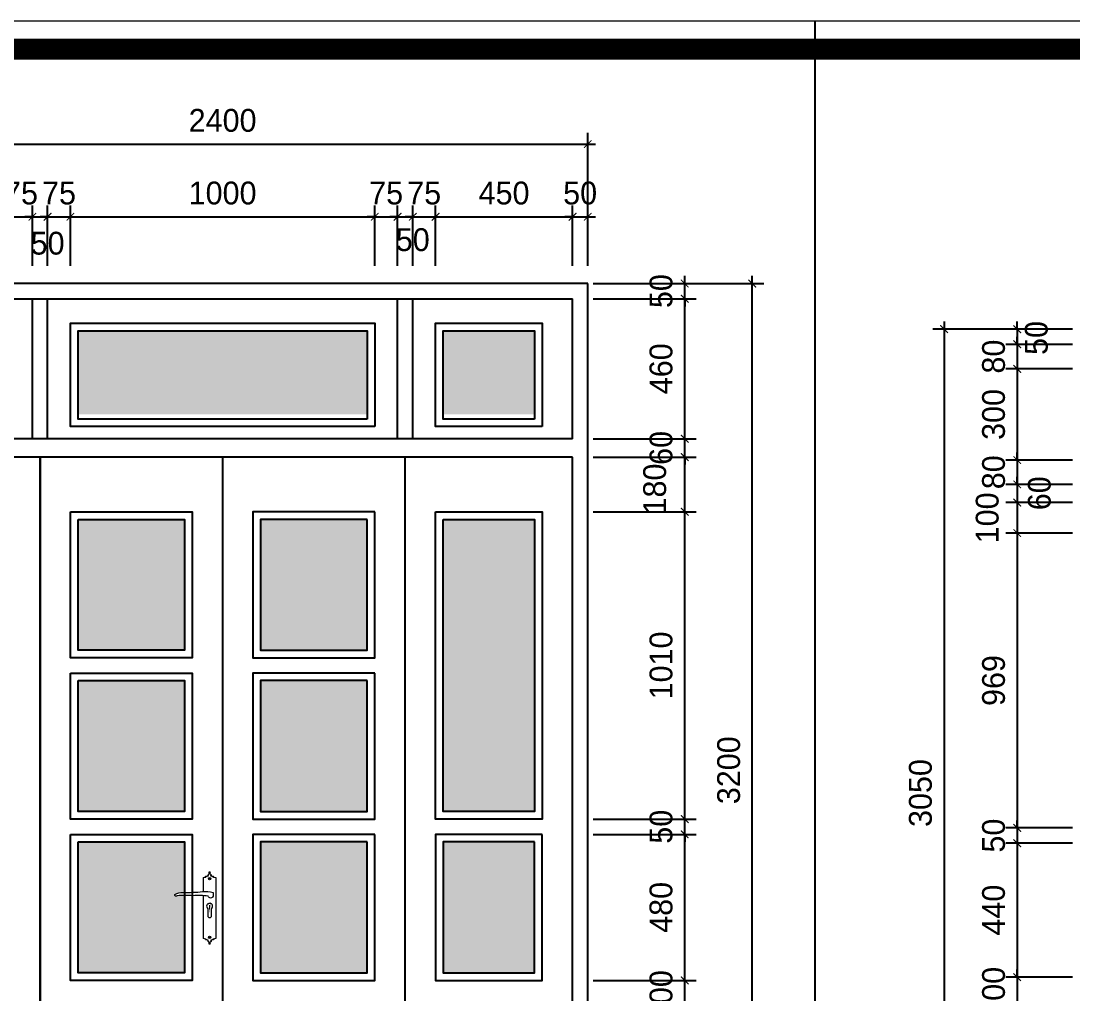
# Model space of a CAD drawing. Header units: millimetres. Extents: x 615730 to 2792744, y 139412 to 597571.
# Drawn here: x 829893 to 836807, y 297893 to 304290 of the extents above; entities that cross this region are included whole.
import ezdxf

# ---------------------------------------------------------------- set-up
doc = ezdxf.new("R2010")
doc.units = ezdxf.units.MM
doc.header["$MEASUREMENT"] = 0
doc.header["$PDMODE"] = 34
doc.layers.get('0').update_dxf_attribs({"lineweight": 5})
for name, color, linetype in [('DA', 135, 'Continuous'), ('H', 252, 'Continuous'), ('NET2', 5, 'Continuous'), ('noi that', 29, 'Continuous'), ('NOITHAT', 144, 'Continuous'), ('VL', 155, 'Continuous')]:
    doc.layers.add(name, color=color, linetype=linetype)
doc.layers.add('thay', color=7, linetype='Continuous', lineweight=15)
doc.styles.add('VNI-AVO', font='vni-roms.shx')
doc.dimstyles.new('50 CS', dxfattribs={"dimtxt": 150, "dimasz": 50, "dimexe": 75, "dimexo": 0, "dimgap": 80, "dimtad": 1, "dimdec": 0, "dimlfac": 0.5, "dimzin": 12, "dimtxsty": 'VNI-AVO', "dimblk": 'ARCHTICK', "dimcen": 0, "dimdle": 50, "dimclrd": 252, "dimclre": 252, "dimclrt": 2, "dimadec": 0, "dimazin": 0, "dimtfac": 1, "dimtdec": 0, "dimtix": 1, "dimtmove": 2, "dimatfit": 0, "dimldrblk": 'OPEN90', "dimfxl": 1, "dimlwd": -1, "dimlwe": -1, "dimarcsym": 0})

# ---------------------------------------------------------------- blocks, each defined once
blk = doc.blocks.new('KH')
for p, q in [((-4.9, 100), (-4.9, 105.9)), ((-8, 103), (-2, 103)), ((-8, -90.3), (-2, -90.3)), ((-4.9, -87.2), (-4.9, -93.2))]:
    blk.add_line(p, q)
for points, format in [([(-24.9, 60.5), (-24.9, 106.4, -0.071609), (-17.2, 108.3, 0.479125), (-18, 110.4, -0.235926), (-14.6, 111, 0.959415), (-12.5, 110.7, -0.383133), (-10.2, 112.7), (-8.1, 112.7), (-8.1, 113.4), (-9.3, 113.4, -0.653045), (-7.7, 117.5, 0.420902), (-6.1, 121.7, -0.384053), (-4.9, 126.4, -0.384053), (-3.8, 121.7, 0.420902), (-2.1, 117.5, -0.653045), (-0.5, 113.4), (-1.8, 113.4), (-1.8, 112.7), (0.3, 112.7, -0.383133), (2.6, 110.7, 0.959415), (4.8, 111, -0.235926), (8.1, 110.4, 0.479125), (7.4, 108.3, -0.071609), (15.1, 106.4), (15.1, -93.6, -0.071609), (7.4, -95.6, 0.479125), (8.1, -97.7, -0.235926), (4.8, -98.3, 0.959415), (2.6, -97.9, -0.383133), (0.3, -99.9), (-1.8, -99.9), (-1.8, -100.7), (-0.5, -100.7, -0.653045), (-2.1, -104.8, 0.420902), (-3.8, -109, -0.384053), (-4.9, -113.6, -0.384053), (-6.1, -109, 0.420902), (-7.7, -104.8, -0.653045), (-9.3, -100.7), (-8.1, -100.7), (-8.1, -99.9), (-10.2, -99.9, -0.383133), (-12.5, -97.9, 0.959415), (-14.6, -98.3, -0.235926), (-18, -97.7, 0.479125), (-17.2, -95.6, -0.071609), (-24.9, -93.6), (-24.9, 46.9)], "xyb"), ([(-4.8, 16.2, 6, 6, 0), (-4.8, 11.5, 4, 3, 0), (-4.8, 3.2, 1.8, 0.8, 0), (-4.8, -4.9, 1, 1.2, 0), (-4.8, -7.9, 1.2, 1.2, 0)], "xyseb")]:
    blk.add_lwpolyline(points, format=format)
blk.add_lwpolyline([(-9.5, 45, 0.067822), (-59.8, 46.7, 0.044011), (-111.6, 46.7, -0.789754), (-119.2, 50.9, -0.143435), (-92.2, 57.5, 0.029716), (-27.7, 60.3, -0.075751), (6.4, 57.7), (6.4, 44.8, -0.717442)], format="xyb", close=True)
for points in [[(-11.2, 4.2), (-11.2, -18.5)], [(1.6, -18.5), (1.6, 4.2)]]:
    blk.add_lwpolyline(points)
for centre in [(-4.9, 103), (-4.9, -90.3)]:
    blk.add_circle(centre, 3.92)
for centre, radius, start, end in [((-4.8, 11.8), 9.94, 309.9002, 230.0998), ((-4.8, -18.5), 6.38, 180, 0)]:
    blk.add_arc(centre, radius, start, end)
blk = doc.blocks.new('_ARCHTICK')
at = {"color": 0, "linetype": 'ByBlock', "const_width": 0.15}
blk.add_lwpolyline([(-0.5, -0.5), (0.5, 0.5)], dxfattribs=at)
blk = doc.blocks.new('*D254')
at = {"layer": 'DEFPOINTS', "color": 0, "ltscale": 10, "transparency": 16777216}
for p in [(833654.1, 297982.3), (834255.3, 297982.3), (833654.1, 297782.3)]:
    blk.add_point(p, dxfattribs=at)
at = {"layer": 'VL', "color": 252, "ltscale": 10, "transparency": 16777216}
for p, q in [((834255.3, 297982.3), (834255.3, 298032.3)), ((833654.1, 297982.3), (834330.3, 297982.3)), ((834255.3, 297782.3), (834255.3, 297982.3)), ((833654.1, 297782.3), (834330.3, 297782.3)), ((834255.3, 297782.3), (834255.3, 297732.3))]:
    blk.add_line(p, q, dxfattribs=at)
at = {"layer": 'VL', "color": 252, "ltscale": 10, "transparency": 16777216, "xscale": 50, "yscale": 50, "zscale": 50}
for p, rotation in [((834255.3, 297982.3), 270), ((834255.3, 297782.3), 90)]:
    blk.add_blockref('_ARCHTICK', p, dxfattribs=dict(at, rotation=rotation))
at = {"layer": 'VL', "color": 2, "ltscale": 10, "transparency": 16777216, "insert": (834100.3, 297882.3), "char_height": 150, "attachment_point": 5, "rotation": 90, "style": 'VNI-AVO'}
blk.add_mtext('100', dxfattribs=at)
blk = doc.blocks.new('_Open90')
at = {"color": 0, "linetype": 'ByBlock', "lineweight": -2}
for p, q in [((0, 0), (-1, 0)), ((-0.5, 0.5), (0, 0)), ((0, 0), (-0.5, -0.5))]:
    blk.add_line(p, q, dxfattribs=at)
blk = doc.blocks.new('*D255')
at = {"layer": 'DEFPOINTS', "color": 0, "ltscale": 10, "transparency": 16777216}
for p in [(833654.1, 298942.6), (834255.3, 298942.6), (833654.1, 297982.3)]:
    blk.add_point(p, dxfattribs=at)
at = {"layer": 'VL', "color": 252, "ltscale": 10, "transparency": 16777216}
for p, q in [((834255.3, 297932.3), (834255.3, 298992.6)), ((833654.1, 298942.6), (834330.3, 298942.6)), ((833654.1, 297982.3), (834330.3, 297982.3))]:
    blk.add_line(p, q, dxfattribs=at)
at = {"layer": 'VL', "color": 252, "ltscale": 10, "transparency": 16777216, "xscale": 50, "yscale": 50, "zscale": 50}
for p, rotation in [((834255.3, 298942.6), 90), ((834255.3, 297982.3), 270)]:
    blk.add_blockref('_ARCHTICK', p, dxfattribs=dict(at, rotation=rotation))
at = {"layer": 'VL', "color": 2, "ltscale": 10, "transparency": 16777216, "insert": (834100.3, 298462.5), "char_height": 150, "attachment_point": 5, "rotation": 90, "style": 'VNI-AVO'}
blk.add_mtext('480', dxfattribs=at)
blk = doc.blocks.new('*D256')
at = {"layer": 'DEFPOINTS', "color": 0, "ltscale": 10, "transparency": 16777216}
for p in [(833654.1, 299042.6), (834255.3, 299042.6), (833654.1, 298942.6)]:
    blk.add_point(p, dxfattribs=at)
at = {"layer": 'VL', "color": 252, "ltscale": 10, "transparency": 16777216}
for p, q in [((833654.1, 299042.6), (834330.3, 299042.6)), ((834255.3, 299042.6), (834255.3, 299092.6)), ((834255.3, 298942.6), (834255.3, 299042.6)), ((833654.1, 298942.6), (834330.3, 298942.6)), ((834255.3, 298942.6), (834255.3, 298892.6))]:
    blk.add_line(p, q, dxfattribs=at)
at = {"layer": 'VL', "color": 252, "ltscale": 10, "transparency": 16777216, "xscale": 50, "yscale": 50, "zscale": 50}
for p, rotation in [((834255.3, 299042.6), 270), ((834255.3, 298942.6), 90)]:
    blk.add_blockref('_ARCHTICK', p, dxfattribs=dict(at, rotation=rotation))
at = {"layer": 'VL', "color": 2, "ltscale": 10, "transparency": 16777216, "insert": (834100.3, 298992.6), "char_height": 150, "attachment_point": 5, "rotation": 90, "style": 'VNI-AVO'}
blk.add_mtext('50', dxfattribs=at)
blk = doc.blocks.new('*D257')
at = {"layer": 'DEFPOINTS', "color": 0, "ltscale": 10, "transparency": 16777216}
for p in [(833654.1, 301063.3), (834255.3, 301063.3), (833654.1, 299042.6)]:
    blk.add_point(p, dxfattribs=at)
at = {"layer": 'VL', "color": 252, "ltscale": 10, "transparency": 16777216}
for p, q in [((834255.3, 298992.6), (834255.3, 301113.3)), ((833654.1, 301063.3), (834330.3, 301063.3)), ((833654.1, 299042.6), (834330.3, 299042.6))]:
    blk.add_line(p, q, dxfattribs=at)
at = {"layer": 'VL', "color": 252, "ltscale": 10, "transparency": 16777216, "xscale": 50, "yscale": 50, "zscale": 50}
for p, rotation in [((834255.3, 301063.3), 90), ((834255.3, 299042.6), 270)]:
    blk.add_blockref('_ARCHTICK', p, dxfattribs=dict(at, rotation=rotation))
at = {"layer": 'VL', "color": 2, "ltscale": 10, "transparency": 16777216, "insert": (834100.3, 300053), "char_height": 150, "attachment_point": 5, "rotation": 90, "style": 'VNI-AVO'}
blk.add_mtext('1010', dxfattribs=at)
blk = doc.blocks.new('*D258')
at = {"layer": 'DEFPOINTS', "color": 0, "ltscale": 10, "transparency": 16777216}
for p in [(833654.1, 301423.3), (834255.3, 301423.3), (833654.1, 301063.3)]:
    blk.add_point(p, dxfattribs=at)
at = {"layer": 'VL', "color": 252, "ltscale": 10, "transparency": 16777216}
for p, q in [((834255.3, 301013.3), (834255.3, 301473.3)), ((833654.1, 301423.3), (834330.3, 301423.3)), ((833654.1, 301063.3), (834330.3, 301063.3))]:
    blk.add_line(p, q, dxfattribs=at)
at = {"layer": 'VL', "color": 252, "ltscale": 10, "transparency": 16777216, "xscale": 50, "yscale": 50, "zscale": 50}
for p, rotation in [((834255.3, 301423.3), 90), ((834255.3, 301063.3), 270)]:
    blk.add_blockref('_ARCHTICK', p, dxfattribs=dict(at, rotation=rotation))
at = {"layer": 'VL', "color": 2, "ltscale": 10, "transparency": 16777216, "insert": (834058.7, 301213.1), "char_height": 150, "attachment_point": 5, "rotation": 90, "style": 'VNI-AVO'}
blk.add_mtext('180', dxfattribs=at)
blk = doc.blocks.new('*D259')
at = {"layer": 'DEFPOINTS', "color": 0, "ltscale": 10, "transparency": 16777216}
for p in [(833654.1, 301543.3), (834255.3, 301543.3), (833654.1, 301423.3)]:
    blk.add_point(p, dxfattribs=at)
at = {"layer": 'VL', "color": 252, "ltscale": 10, "transparency": 16777216}
for p, q in [((834255.3, 301543.3), (834255.3, 301593.3)), ((833654.1, 301543.3), (834330.3, 301543.3)), ((834255.3, 301423.3), (834255.3, 301543.3)), ((833654.1, 301423.3), (834330.3, 301423.3)), ((834255.3, 301423.3), (834255.3, 301373.3))]:
    blk.add_line(p, q, dxfattribs=at)
at = {"layer": 'VL', "color": 252, "ltscale": 10, "transparency": 16777216, "xscale": 50, "yscale": 50, "zscale": 50}
for p, rotation in [((834255.3, 301543.3), 270), ((834255.3, 301423.3), 90)]:
    blk.add_blockref('_ARCHTICK', p, dxfattribs=dict(at, rotation=rotation))
at = {"layer": 'VL', "color": 2, "ltscale": 10, "transparency": 16777216, "insert": (834100.3, 301483.3), "char_height": 150, "attachment_point": 5, "rotation": 90, "style": 'VNI-AVO'}
blk.add_mtext('60', dxfattribs=at)
blk = doc.blocks.new('*D260')
at = {"layer": 'DEFPOINTS', "color": 0, "ltscale": 10, "transparency": 16777216}
for p in [(833654.1, 302464.1), (834255.3, 302464.1), (833654.1, 301543.3)]:
    blk.add_point(p, dxfattribs=at)
at = {"layer": 'VL', "color": 252, "ltscale": 10, "transparency": 16777216}
for p, q in [((834255.3, 301493.3), (834255.3, 302514.1)), ((833654.1, 302464.1), (834330.3, 302464.1)), ((833654.1, 301543.3), (834330.3, 301543.3))]:
    blk.add_line(p, q, dxfattribs=at)
at = {"layer": 'VL', "color": 252, "ltscale": 10, "transparency": 16777216, "xscale": 50, "yscale": 50, "zscale": 50}
for p, rotation in [((834255.3, 302464.1), 90), ((834255.3, 301543.3), 270)]:
    blk.add_blockref('_ARCHTICK', p, dxfattribs=dict(at, rotation=rotation))
at = {"layer": 'VL', "color": 2, "ltscale": 10, "transparency": 16777216, "insert": (834100.3, 302003.7), "char_height": 150, "attachment_point": 5, "rotation": 90, "style": 'VNI-AVO'}
blk.add_mtext('460', dxfattribs=at)
blk = doc.blocks.new('*D261')
at = {"layer": 'DEFPOINTS', "color": 0, "ltscale": 10, "transparency": 16777216}
for p in [(833654.1, 302564.1), (834255.3, 302564.1), (833654.1, 302464.1)]:
    blk.add_point(p, dxfattribs=at)
at = {"layer": 'VL', "color": 252, "ltscale": 10, "transparency": 16777216}
for p, q in [((833654.1, 302564.1), (834330.3, 302564.1)), ((834255.3, 302564.1), (834255.3, 302614.1)), ((834255.3, 302464.1), (834255.3, 302564.1)), ((833654.1, 302464.1), (834330.3, 302464.1)), ((834255.3, 302464.1), (834255.3, 302414.1))]:
    blk.add_line(p, q, dxfattribs=at)
at = {"layer": 'VL', "color": 252, "ltscale": 10, "transparency": 16777216, "xscale": 50, "yscale": 50, "zscale": 50}
for p, rotation in [((834255.3, 302564.1), 270), ((834255.3, 302464.1), 90)]:
    blk.add_blockref('_ARCHTICK', p, dxfattribs=dict(at, rotation=rotation))
at = {"layer": 'VL', "color": 2, "ltscale": 10, "transparency": 16777216, "insert": (834100.3, 302514.1), "char_height": 150, "attachment_point": 5, "rotation": 90, "style": 'VNI-AVO'}
blk.add_mtext('50', dxfattribs=at)
blk = doc.blocks.new('*D262')
at = {"layer": 'DEFPOINTS', "color": 0, "ltscale": 10, "transparency": 16777216}
for p in [(833654.1, 302564.1), (834699.8, 302564.1), (833654.1, 296164.1)]:
    blk.add_point(p, dxfattribs=at)
at = {"layer": 'VL', "color": 252, "ltscale": 10, "transparency": 16777216}
for p, q in [((833654.1, 302564.1), (834774.8, 302564.1)), ((834699.8, 296114.1), (834699.8, 302614.1)), ((833654.1, 296164.1), (834774.8, 296164.1))]:
    blk.add_line(p, q, dxfattribs=at)
at = {"layer": 'VL', "color": 252, "ltscale": 10, "transparency": 16777216, "xscale": 50, "yscale": 50, "zscale": 50}
for p, rotation in [((834699.8, 302564.1), 90), ((834699.8, 296164.1), 270)]:
    blk.add_blockref('_ARCHTICK', p, dxfattribs=dict(at, rotation=rotation))
at = {"layer": 'VL', "color": 2, "ltscale": 10, "transparency": 16777216, "insert": (834544.8, 299364.1), "char_height": 150, "attachment_point": 5, "rotation": 90, "style": 'VNI-AVO'}
blk.add_mtext('3200', dxfattribs=at)
blk = doc.blocks.new('*D266')
at = {"layer": 'DEFPOINTS', "color": 0, "ltscale": 10, "transparency": 16777216}
for p in [(829968, 303003.1), (829818, 302679.6), (829968, 302679.6)]:
    blk.add_point(p, dxfattribs=at)
at = {"layer": 'VL', "color": 252, "ltscale": 10, "transparency": 16777216}
for p, q in [((829818, 302679.6), (829818, 303078.1)), ((829968, 302679.6), (829968, 303078.1)), ((829818, 303003.1), (829768, 303003.1)), ((829818, 303003.1), (829968, 303003.1)), ((829968, 303003.1), (830018, 303003.1))]:
    blk.add_line(p, q, dxfattribs=at)
at = {"layer": 'VL', "color": 252, "ltscale": 10, "transparency": 16777216, "xscale": 50, "yscale": 50, "zscale": 50}
blk.add_blockref('_ARCHTICK', (829818, 303003.1), dxfattribs=at)
at = {"layer": 'VL', "color": 252, "ltscale": 10, "transparency": 16777216, "xscale": 50, "yscale": 50, "zscale": 50, "rotation": 180}
blk.add_blockref('_ARCHTICK', (829968, 303003.1), dxfattribs=at)
at = {"layer": 'VL', "color": 2, "ltscale": 10, "transparency": 16777216, "insert": (829893, 303158.1), "char_height": 150, "attachment_point": 5, "style": 'VNI-AVO'}
blk.add_mtext('75', dxfattribs=at)
blk = doc.blocks.new('*D267')
at = {"layer": 'DEFPOINTS', "color": 0, "ltscale": 10, "transparency": 16777216}
for p in [(830068, 303003.1), (829968, 302679.6), (830068, 302679.6)]:
    blk.add_point(p, dxfattribs=at)
at = {"layer": 'VL', "color": 252, "ltscale": 10, "transparency": 16777216}
for p, q in [((829968, 302679.6), (829968, 303078.1)), ((830068, 302679.6), (830068, 303078.1)), ((829968, 303003.1), (829918, 303003.1)), ((829968, 303003.1), (830068, 303003.1)), ((830068, 303003.1), (830118, 303003.1))]:
    blk.add_line(p, q, dxfattribs=at)
at = {"layer": 'VL', "color": 252, "ltscale": 10, "transparency": 16777216, "xscale": 50, "yscale": 50, "zscale": 50}
blk.add_blockref('_ARCHTICK', (829968, 303003.1), dxfattribs=at)
at = {"layer": 'VL', "color": 252, "ltscale": 10, "transparency": 16777216, "xscale": 50, "yscale": 50, "zscale": 50, "rotation": 180}
blk.add_blockref('_ARCHTICK', (830068, 303003.1), dxfattribs=at)
at = {"layer": 'VL', "color": 2, "ltscale": 10, "transparency": 16777216, "insert": (830068, 302828.3), "char_height": 150, "attachment_point": 5, "style": 'VNI-AVO'}
blk.add_mtext('50', dxfattribs=at)
blk = doc.blocks.new('*D268')
at = {"layer": 'DEFPOINTS', "color": 0, "ltscale": 10, "transparency": 16777216}
for p in [(830217.7, 303003.1), (830068, 302679.6), (830217.7, 302679.6)]:
    blk.add_point(p, dxfattribs=at)
at = {"layer": 'VL', "color": 252, "ltscale": 10, "transparency": 16777216}
for p, q in [((830068, 302679.6), (830068, 303078.1)), ((830217.7, 302679.6), (830217.7, 303078.1)), ((830068, 303003.1), (830018, 303003.1)), ((830068, 303003.1), (830217.7, 303003.1)), ((830217.7, 303003.1), (830267.7, 303003.1))]:
    blk.add_line(p, q, dxfattribs=at)
at = {"layer": 'VL', "color": 252, "ltscale": 10, "transparency": 16777216, "xscale": 50, "yscale": 50, "zscale": 50}
blk.add_blockref('_ARCHTICK', (830068, 303003.1), dxfattribs=at)
at = {"layer": 'VL', "color": 252, "ltscale": 10, "transparency": 16777216, "xscale": 50, "yscale": 50, "zscale": 50, "rotation": 180}
blk.add_blockref('_ARCHTICK', (830217.7, 303003.1), dxfattribs=at)
at = {"layer": 'VL', "color": 2, "ltscale": 10, "transparency": 16777216, "insert": (830142.8, 303158.1), "char_height": 150, "attachment_point": 5, "style": 'VNI-AVO'}
blk.add_mtext('75', dxfattribs=at)
blk = doc.blocks.new('*D269')
at = {"layer": 'DEFPOINTS', "color": 0, "ltscale": 10, "transparency": 16777216}
for p in [(832218.2, 303003.1), (830217.7, 302679.6), (832218.2, 302679.6)]:
    blk.add_point(p, dxfattribs=at)
at = {"layer": 'VL', "color": 252, "ltscale": 10, "transparency": 16777216}
for p, q in [((830217.7, 302679.6), (830217.7, 303078.1)), ((832218.2, 302679.6), (832218.2, 303078.1)), ((830167.7, 303003.1), (832268.2, 303003.1))]:
    blk.add_line(p, q, dxfattribs=at)
at = {"layer": 'VL', "color": 252, "ltscale": 10, "transparency": 16777216, "xscale": 50, "yscale": 50, "zscale": 50, "rotation": 180}
blk.add_blockref('_ARCHTICK', (830217.7, 303003.1), dxfattribs=at)
at = {"layer": 'VL', "color": 252, "ltscale": 10, "transparency": 16777216, "xscale": 50, "yscale": 50, "zscale": 50}
blk.add_blockref('_ARCHTICK', (832218.2, 303003.1), dxfattribs=at)
at = {"layer": 'VL', "color": 2, "ltscale": 10, "transparency": 16777216, "insert": (831218, 303158.1), "char_height": 150, "attachment_point": 5, "style": 'VNI-AVO'}
blk.add_mtext('1000', dxfattribs=at)
blk = doc.blocks.new('*D270')
at = {"layer": 'DEFPOINTS', "color": 0, "ltscale": 10, "transparency": 16777216}
for p in [(832368, 303003.1), (832218.2, 302679.6), (832368, 302679.6)]:
    blk.add_point(p, dxfattribs=at)
at = {"layer": 'VL', "color": 252, "ltscale": 10, "transparency": 16777216}
for p, q in [((832218.2, 302679.6), (832218.2, 303078.1)), ((832368, 302679.6), (832368, 303078.1)), ((832218.2, 303003.1), (832168.2, 303003.1)), ((832218.2, 303003.1), (832368, 303003.1)), ((832368, 303003.1), (832418, 303003.1))]:
    blk.add_line(p, q, dxfattribs=at)
at = {"layer": 'VL', "color": 252, "ltscale": 10, "transparency": 16777216, "xscale": 50, "yscale": 50, "zscale": 50}
blk.add_blockref('_ARCHTICK', (832218.2, 303003.1), dxfattribs=at)
at = {"layer": 'VL', "color": 252, "ltscale": 10, "transparency": 16777216, "xscale": 50, "yscale": 50, "zscale": 50, "rotation": 180}
blk.add_blockref('_ARCHTICK', (832368, 303003.1), dxfattribs=at)
at = {"layer": 'VL', "color": 2, "ltscale": 10, "transparency": 16777216, "insert": (832293.1, 303158.1), "char_height": 150, "attachment_point": 5, "style": 'VNI-AVO'}
blk.add_mtext('75', dxfattribs=at)
blk = doc.blocks.new('*D271')
at = {"layer": 'DEFPOINTS', "color": 0, "ltscale": 10, "transparency": 16777216}
for p in [(832468, 303003.1), (832368, 302679.6), (832468, 302679.6)]:
    blk.add_point(p, dxfattribs=at)
at = {"layer": 'VL', "color": 252, "ltscale": 10, "transparency": 16777216}
for p, q in [((832368, 302679.6), (832368, 303078.1)), ((832468, 302679.6), (832468, 303078.1)), ((832368, 303003.1), (832318, 303003.1)), ((832368, 303003.1), (832468, 303003.1)), ((832468, 303003.1), (832518, 303003.1))]:
    blk.add_line(p, q, dxfattribs=at)
at = {"layer": 'VL', "color": 252, "ltscale": 10, "transparency": 16777216, "xscale": 50, "yscale": 50, "zscale": 50}
blk.add_blockref('_ARCHTICK', (832368, 303003.1), dxfattribs=at)
at = {"layer": 'VL', "color": 252, "ltscale": 10, "transparency": 16777216, "xscale": 50, "yscale": 50, "zscale": 50, "rotation": 180}
blk.add_blockref('_ARCHTICK', (832468, 303003.1), dxfattribs=at)
at = {"layer": 'VL', "color": 2, "ltscale": 10, "transparency": 16777216, "insert": (832468, 302851.5), "char_height": 150, "attachment_point": 5, "style": 'VNI-AVO'}
blk.add_mtext('50', dxfattribs=at)
blk = doc.blocks.new('*D272')
at = {"layer": 'DEFPOINTS', "color": 0, "ltscale": 10, "transparency": 16777216}
for p in [(832618, 303003.1), (832468, 302679.6), (832618, 302679.6)]:
    blk.add_point(p, dxfattribs=at)
at = {"layer": 'VL', "color": 252, "ltscale": 10, "transparency": 16777216}
for p, q in [((832468, 302679.6), (832468, 303078.1)), ((832618, 302679.6), (832618, 303078.1)), ((832468, 303003.1), (832418, 303003.1)), ((832468, 303003.1), (832618, 303003.1)), ((832618, 303003.1), (832668, 303003.1))]:
    blk.add_line(p, q, dxfattribs=at)
at = {"layer": 'VL', "color": 252, "ltscale": 10, "transparency": 16777216, "xscale": 50, "yscale": 50, "zscale": 50}
blk.add_blockref('_ARCHTICK', (832468, 303003.1), dxfattribs=at)
at = {"layer": 'VL', "color": 252, "ltscale": 10, "transparency": 16777216, "xscale": 50, "yscale": 50, "zscale": 50, "rotation": 180}
blk.add_blockref('_ARCHTICK', (832618, 303003.1), dxfattribs=at)
at = {"layer": 'VL', "color": 2, "ltscale": 10, "transparency": 16777216, "insert": (832543, 303158.1), "char_height": 150, "attachment_point": 5, "style": 'VNI-AVO'}
blk.add_mtext('75', dxfattribs=at)
blk = doc.blocks.new('*D273')
at = {"layer": 'DEFPOINTS', "color": 0, "ltscale": 10, "transparency": 16777216}
for p in [(833518, 303003.1), (832618, 302679.6), (833518, 302679.6)]:
    blk.add_point(p, dxfattribs=at)
at = {"layer": 'VL', "color": 252, "ltscale": 10, "transparency": 16777216}
for p, q in [((832618, 302679.6), (832618, 303078.1)), ((833518, 302679.6), (833518, 303078.1)), ((832568, 303003.1), (833568, 303003.1))]:
    blk.add_line(p, q, dxfattribs=at)
at = {"layer": 'VL', "color": 252, "ltscale": 10, "transparency": 16777216, "xscale": 50, "yscale": 50, "zscale": 50, "rotation": 180}
blk.add_blockref('_ARCHTICK', (832618, 303003.1), dxfattribs=at)
at = {"layer": 'VL', "color": 252, "ltscale": 10, "transparency": 16777216, "xscale": 50, "yscale": 50, "zscale": 50}
blk.add_blockref('_ARCHTICK', (833518, 303003.1), dxfattribs=at)
at = {"layer": 'VL', "color": 2, "ltscale": 10, "transparency": 16777216, "insert": (833068, 303158.1), "char_height": 150, "attachment_point": 5, "style": 'VNI-AVO'}
blk.add_mtext('450', dxfattribs=at)
blk = doc.blocks.new('*D274')
at = {"layer": 'DEFPOINTS', "color": 0, "ltscale": 10, "transparency": 16777216}
for p in [(833618, 303003.1), (833518, 302679.6), (833618, 302679.6)]:
    blk.add_point(p, dxfattribs=at)
at = {"layer": 'VL', "color": 252, "ltscale": 10, "transparency": 16777216}
for p, q in [((833518, 302679.6), (833518, 303078.1)), ((833618, 302679.6), (833618, 303078.1)), ((833518, 303003.1), (833468, 303003.1)), ((833518, 303003.1), (833618, 303003.1)), ((833618, 303003.1), (833668, 303003.1))]:
    blk.add_line(p, q, dxfattribs=at)
at = {"layer": 'VL', "color": 252, "ltscale": 10, "transparency": 16777216, "xscale": 50, "yscale": 50, "zscale": 50}
blk.add_blockref('_ARCHTICK', (833518, 303003.1), dxfattribs=at)
at = {"layer": 'VL', "color": 252, "ltscale": 10, "transparency": 16777216, "xscale": 50, "yscale": 50, "zscale": 50, "rotation": 180}
blk.add_blockref('_ARCHTICK', (833618, 303003.1), dxfattribs=at)
at = {"layer": 'VL', "color": 2, "ltscale": 10, "transparency": 16777216, "insert": (833568, 303158.1), "char_height": 150, "attachment_point": 5, "style": 'VNI-AVO'}
blk.add_mtext('50', dxfattribs=at)
blk = doc.blocks.new('*D275')
at = {"layer": 'DEFPOINTS', "color": 0, "ltscale": 10, "transparency": 16777216}
for p in [(833618, 303480.8), (828818, 302679.6), (833618, 302679.6)]:
    blk.add_point(p, dxfattribs=at)
at = {"layer": 'VL', "color": 252, "ltscale": 10, "transparency": 16777216}
for p, q in [((828818, 302679.6), (828818, 303555.8)), ((833618, 302679.6), (833618, 303555.8)), ((828768, 303480.8), (833668, 303480.8))]:
    blk.add_line(p, q, dxfattribs=at)
at = {"layer": 'VL', "color": 252, "ltscale": 10, "transparency": 16777216, "xscale": 50, "yscale": 50, "zscale": 50, "rotation": 180}
blk.add_blockref('_ARCHTICK', (828818, 303480.8), dxfattribs=at)
at = {"layer": 'VL', "color": 252, "ltscale": 10, "transparency": 16777216, "xscale": 50, "yscale": 50, "zscale": 50}
blk.add_blockref('_ARCHTICK', (833618, 303480.8), dxfattribs=at)
at = {"layer": 'VL', "color": 2, "ltscale": 10, "transparency": 16777216, "insert": (831218, 303635.8), "char_height": 150, "attachment_point": 5, "style": 'VNI-AVO'}
blk.add_mtext('2400', dxfattribs=at)
blk = doc.blocks.new('*D278')
at = {"layer": 'DEFPOINTS', "color": 0, "ltscale": 10, "transparency": 16777216}
for p in [(836805.2, 302264.1), (836441, 302164.1), (836805.2, 302164.1)]:
    blk.add_point(p, dxfattribs=at)
at = {"layer": 'VL', "color": 252, "ltscale": 10, "transparency": 16777216}
for p, q in [((836441, 302264.1), (836441, 302314.1)), ((836805.2, 302264.1), (836366, 302264.1)), ((836441, 302264.1), (836441, 302164.1)), ((836805.2, 302164.1), (836366, 302164.1)), ((836441, 302164.1), (836441, 302114.1))]:
    blk.add_line(p, q, dxfattribs=at)
at = {"layer": 'VL', "color": 252, "ltscale": 10, "transparency": 16777216, "xscale": 50, "yscale": 50, "zscale": 50}
for p, rotation in [((836441, 302264.1), 270), ((836441, 302164.1), 90)]:
    blk.add_blockref('_ARCHTICK', p, dxfattribs=dict(at, rotation=rotation))
at = {"layer": 'VL', "color": 2, "ltscale": 10, "transparency": 16777216, "insert": (836567.1, 302206.1), "char_height": 150, "attachment_point": 5, "rotation": 90, "style": 'VNI-AVO'}
blk.add_mtext('50', dxfattribs=at)
blk = doc.blocks.new('*D279')
at = {"layer": 'DEFPOINTS', "color": 0, "ltscale": 10, "transparency": 16777216}
for p in [(836805.2, 302164.1), (836441, 302003.2), (836805.2, 302003.2)]:
    blk.add_point(p, dxfattribs=at)
at = {"layer": 'VL', "color": 252, "ltscale": 10, "transparency": 16777216}
for p, q in [((836441, 302164.1), (836441, 302214.1)), ((836805.2, 302164.1), (836366, 302164.1)), ((836441, 302164.1), (836441, 302003.2)), ((836805.2, 302003.2), (836366, 302003.2)), ((836441, 302003.2), (836441, 301953.2))]:
    blk.add_line(p, q, dxfattribs=at)
at = {"layer": 'VL', "color": 252, "ltscale": 10, "transparency": 16777216, "xscale": 50, "yscale": 50, "zscale": 50}
for p, rotation in [((836441, 302164.1), 270), ((836441, 302003.2), 90)]:
    blk.add_blockref('_ARCHTICK', p, dxfattribs=dict(at, rotation=rotation))
at = {"layer": 'VL', "color": 2, "ltscale": 10, "transparency": 16777216, "insert": (836286, 302083.7), "char_height": 150, "attachment_point": 5, "rotation": 90, "style": 'VNI-AVO'}
blk.add_mtext('80', dxfattribs=at)
blk = doc.blocks.new('*D280')
at = {"layer": 'DEFPOINTS', "color": 0, "ltscale": 10, "transparency": 16777216}
for p in [(836805.2, 302003.2), (836441, 301403.2), (836805.2, 301403.2)]:
    blk.add_point(p, dxfattribs=at)
at = {"layer": 'VL', "color": 252, "ltscale": 10, "transparency": 16777216}
for p, q in [((836805.2, 302003.2), (836366, 302003.2)), ((836441, 302053.2), (836441, 301353.2)), ((836805.2, 301403.2), (836366, 301403.2))]:
    blk.add_line(p, q, dxfattribs=at)
at = {"layer": 'VL', "color": 252, "ltscale": 10, "transparency": 16777216, "xscale": 50, "yscale": 50, "zscale": 50}
for p, rotation in [((836441, 302003.2), 90), ((836441, 301403.2), 270)]:
    blk.add_blockref('_ARCHTICK', p, dxfattribs=dict(at, rotation=rotation))
at = {"layer": 'VL', "color": 2, "ltscale": 10, "transparency": 16777216, "insert": (836286, 301703.2), "char_height": 150, "attachment_point": 5, "rotation": 90, "style": 'VNI-AVO'}
blk.add_mtext('300', dxfattribs=at)
blk = doc.blocks.new('*D281')
at = {"layer": 'DEFPOINTS', "color": 0, "ltscale": 10, "transparency": 16777216}
for p in [(836805.2, 301403.2), (836441, 301243.3), (836805.2, 301243.3)]:
    blk.add_point(p, dxfattribs=at)
at = {"layer": 'VL', "color": 252, "ltscale": 10, "transparency": 16777216}
for p, q in [((836441, 301403.2), (836441, 301453.2)), ((836805.2, 301403.2), (836366, 301403.2)), ((836441, 301403.2), (836441, 301243.3)), ((836805.2, 301243.3), (836366, 301243.3)), ((836441, 301243.3), (836441, 301193.3))]:
    blk.add_line(p, q, dxfattribs=at)
at = {"layer": 'VL', "color": 252, "ltscale": 10, "transparency": 16777216, "xscale": 50, "yscale": 50, "zscale": 50}
for p, rotation in [((836441, 301403.2), 270), ((836441, 301243.3), 90)]:
    blk.add_blockref('_ARCHTICK', p, dxfattribs=dict(at, rotation=rotation))
at = {"layer": 'VL', "color": 2, "ltscale": 10, "transparency": 16777216, "insert": (836286, 301323.3), "char_height": 150, "attachment_point": 5, "rotation": 90, "style": 'VNI-AVO'}
blk.add_mtext('80', dxfattribs=at)
blk = doc.blocks.new('*D282')
at = {"layer": 'DEFPOINTS', "color": 0, "ltscale": 10, "transparency": 16777216}
for p in [(836805.2, 301243.3), (836441, 301123.3), (836805.2, 301123.3)]:
    blk.add_point(p, dxfattribs=at)
at = {"layer": 'VL', "color": 252, "ltscale": 10, "transparency": 16777216}
for p, q in [((836805.2, 301243.3), (836366, 301243.3)), ((836441, 301243.3), (836441, 301293.3)), ((836441, 301243.3), (836441, 301123.3)), ((836805.2, 301123.3), (836366, 301123.3)), ((836441, 301123.3), (836441, 301073.3))]:
    blk.add_line(p, q, dxfattribs=at)
at = {"layer": 'VL', "color": 252, "ltscale": 10, "transparency": 16777216, "xscale": 50, "yscale": 50, "zscale": 50}
for p, rotation in [((836441, 301243.3), 270), ((836441, 301123.3), 90)]:
    blk.add_blockref('_ARCHTICK', p, dxfattribs=dict(at, rotation=rotation))
at = {"layer": 'VL', "color": 2, "ltscale": 10, "transparency": 16777216, "insert": (836586.9, 301185.1), "char_height": 150, "attachment_point": 5, "rotation": 90, "style": 'VNI-AVO'}
blk.add_mtext('60', dxfattribs=at)
blk = doc.blocks.new('*D283')
at = {"layer": 'DEFPOINTS', "color": 0, "ltscale": 10, "transparency": 16777216}
for p in [(836805.2, 301123.3), (836441, 300923.3), (836805.2, 300923.3)]:
    blk.add_point(p, dxfattribs=at)
at = {"layer": 'VL', "color": 252, "ltscale": 10, "transparency": 16777216}
for p, q in [((836441, 301173.3), (836441, 300873.3)), ((836805.2, 301123.3), (836366, 301123.3)), ((836805.2, 300923.3), (836366, 300923.3))]:
    blk.add_line(p, q, dxfattribs=at)
at = {"layer": 'VL', "color": 252, "ltscale": 10, "transparency": 16777216, "xscale": 50, "yscale": 50, "zscale": 50}
for p, rotation in [((836441, 301123.3), 90), ((836441, 300923.3), 270)]:
    blk.add_blockref('_ARCHTICK', p, dxfattribs=dict(at, rotation=rotation))
at = {"layer": 'VL', "color": 2, "ltscale": 10, "transparency": 16777216, "insert": (836244.4, 301023.3), "char_height": 150, "attachment_point": 5, "rotation": 90, "style": 'VNI-AVO'}
blk.add_mtext('100', dxfattribs=at)
blk = doc.blocks.new('*D284')
at = {"layer": 'DEFPOINTS', "color": 0, "ltscale": 10, "transparency": 16777216}
for p in [(836805.2, 300923.3), (836441, 298984.4), (836805.2, 298984.4)]:
    blk.add_point(p, dxfattribs=at)
at = {"layer": 'VL', "color": 252, "ltscale": 10, "transparency": 16777216}
for p, q in [((836441, 300973.3), (836441, 298934.4)), ((836805.2, 300923.3), (836366, 300923.3)), ((836805.2, 298984.4), (836366, 298984.4))]:
    blk.add_line(p, q, dxfattribs=at)
at = {"layer": 'VL', "color": 252, "ltscale": 10, "transparency": 16777216, "xscale": 50, "yscale": 50, "zscale": 50}
for p, rotation in [((836441, 300923.3), 90), ((836441, 298984.4), 270)]:
    blk.add_blockref('_ARCHTICK', p, dxfattribs=dict(at, rotation=rotation))
at = {"layer": 'VL', "color": 2, "ltscale": 10, "transparency": 16777216, "insert": (836286, 299953.9), "char_height": 150, "attachment_point": 5, "rotation": 90, "style": 'VNI-AVO'}
blk.add_mtext('969', dxfattribs=at)
blk = doc.blocks.new('*D285')
at = {"layer": 'DEFPOINTS', "color": 0, "ltscale": 10, "transparency": 16777216}
for p in [(836805.2, 298984.4), (836441, 298884.4), (836805.2, 298884.4)]:
    blk.add_point(p, dxfattribs=at)
at = {"layer": 'VL', "color": 252, "ltscale": 10, "transparency": 16777216}
for p, q in [((836441, 298984.4), (836441, 299034.4)), ((836805.2, 298984.4), (836366, 298984.4)), ((836441, 298984.4), (836441, 298884.4)), ((836805.2, 298884.4), (836366, 298884.4)), ((836441, 298884.4), (836441, 298834.4))]:
    blk.add_line(p, q, dxfattribs=at)
at = {"layer": 'VL', "color": 252, "ltscale": 10, "transparency": 16777216, "xscale": 50, "yscale": 50, "zscale": 50}
for p, rotation in [((836441, 298984.4), 270), ((836441, 298884.4), 90)]:
    blk.add_blockref('_ARCHTICK', p, dxfattribs=dict(at, rotation=rotation))
at = {"layer": 'VL', "color": 2, "ltscale": 10, "transparency": 16777216, "insert": (836286, 298934.4), "char_height": 150, "attachment_point": 5, "rotation": 90, "style": 'VNI-AVO'}
blk.add_mtext('50', dxfattribs=at)
blk = doc.blocks.new('*D286')
at = {"layer": 'DEFPOINTS', "color": 0, "ltscale": 10, "transparency": 16777216}
for p in [(836805.2, 298884.4), (836441, 298004), (836805.2, 298004)]:
    blk.add_point(p, dxfattribs=at)
at = {"layer": 'VL', "color": 252, "ltscale": 10, "transparency": 16777216}
for p, q in [((836441, 298934.4), (836441, 297954)), ((836805.2, 298884.4), (836366, 298884.4)), ((836805.2, 298004), (836366, 298004))]:
    blk.add_line(p, q, dxfattribs=at)
at = {"layer": 'VL', "color": 252, "ltscale": 10, "transparency": 16777216, "xscale": 50, "yscale": 50, "zscale": 50}
for p, rotation in [((836441, 298884.4), 90), ((836441, 298004), 270)]:
    blk.add_blockref('_ARCHTICK', p, dxfattribs=dict(at, rotation=rotation))
at = {"layer": 'VL', "color": 2, "ltscale": 10, "transparency": 16777216, "insert": (836286, 298444.2), "char_height": 150, "attachment_point": 5, "rotation": 90, "style": 'VNI-AVO'}
blk.add_mtext('440', dxfattribs=at)
blk = doc.blocks.new('*D287')
at = {"layer": 'DEFPOINTS', "color": 0, "ltscale": 10, "transparency": 16777216}
for p in [(836805.2, 298004), (836441, 297804), (836805.2, 297804)]:
    blk.add_point(p, dxfattribs=at)
at = {"layer": 'VL', "color": 252, "ltscale": 10, "transparency": 16777216}
for p, q in [((836805.2, 298004), (836366, 298004)), ((836441, 298004), (836441, 298054)), ((836441, 298004), (836441, 297804)), ((836805.2, 297804), (836366, 297804)), ((836441, 297804), (836441, 297754))]:
    blk.add_line(p, q, dxfattribs=at)
at = {"layer": 'VL', "color": 252, "ltscale": 10, "transparency": 16777216, "xscale": 50, "yscale": 50, "zscale": 50}
for p, rotation in [((836441, 298004), 270), ((836441, 297804), 90)]:
    blk.add_blockref('_ARCHTICK', p, dxfattribs=dict(at, rotation=rotation))
at = {"layer": 'VL', "color": 2, "ltscale": 10, "transparency": 16777216, "insert": (836286, 297904), "char_height": 150, "attachment_point": 5, "rotation": 90, "style": 'VNI-AVO'}
blk.add_mtext('100', dxfattribs=at)
blk = doc.blocks.new('*D290')
at = {"layer": 'DEFPOINTS', "color": 0, "ltscale": 10, "transparency": 16777216}
for p in [(836805.2, 302264.1), (835960.3, 296164.1), (836805.2, 296164.1)]:
    blk.add_point(p, dxfattribs=at)
at = {"layer": 'VL', "color": 252, "ltscale": 10, "transparency": 16777216}
for p, q in [((835960.3, 302314.1), (835960.3, 296114.1)), ((836805.2, 302264.1), (835885.3, 302264.1)), ((836805.2, 296164.1), (835885.3, 296164.1))]:
    blk.add_line(p, q, dxfattribs=at)
at = {"layer": 'VL', "color": 252, "ltscale": 10, "transparency": 16777216, "xscale": 50, "yscale": 50, "zscale": 50}
for p, rotation in [((835960.3, 302264.1), 90), ((835960.3, 296164.1), 270)]:
    blk.add_blockref('_ARCHTICK', p, dxfattribs=dict(at, rotation=rotation))
at = {"layer": 'VL', "color": 2, "ltscale": 10, "transparency": 16777216, "insert": (835805.3, 299214.1), "char_height": 150, "attachment_point": 5, "rotation": 90, "style": 'VNI-AVO'}
blk.add_mtext('3050', dxfattribs=at)

msp = doc.modelspace()

# ---------------------------------------------------------------- hatches: boundary and pattern name
at = {"layer": 'noi that'}
h = msp.add_hatch(color=5, dxfattribs=at)
h.set_gradient(color1=(0, 0, 255), one_color=1, tint=1, name='CURVED')
h.paths.add_polyline_path([(833268, 302253.2), (833268, 301703.2), (832668, 301703.2), (832668, 302253.2)])
h.paths.add_polyline_path([(832168.2, 302253.2), (832168.2, 301703.2), (830267.7, 301703.2), (830267.7, 302253.2)])
h.paths.add_polyline_path([(829168, 302253.2), (829768, 302253.2), (829768, 301703.2), (829168, 301703.2)])
h.paths.add_polyline_path([(832668, 301013.3), (833268, 301013.3), (833268, 299092.6), (832668, 299092.6)])
h.paths.add_polyline_path([(831467.4, 301013.3), (832168, 301013.3), (832168, 300153), (831467.4, 300153)])
h.paths.add_polyline_path([(832168, 299092.6), (831467.4, 299092.6), (831467.4, 299953), (832168, 299953)])
h.paths.add_polyline_path([(830268, 299953), (830968.5, 299953), (830968.5, 299092.6), (830268, 299092.6)])
h.paths.add_polyline_path([(830268, 300153), (830268, 301013.3), (830968.5, 301013.3), (830968.5, 300153)])
h.paths.add_polyline_path([(829768, 299092.6), (829168, 299092.6), (829168, 301013.3), (829768, 301013.3)])
h.paths.add_polyline_path([(832667.4, 298892.6), (833268, 298892.6), (833268, 298032.3), (832667.4, 298032.3)])
h.paths.add_polyline_path([(831467.4, 298892.6), (832168, 298892.6), (832168, 298032.3), (831467.4, 298032.3)])
h.paths.add_polyline_path([(830268, 298892.6), (830968.5, 298892.6), (830968.5, 298560.3, -0.002431), (830958, 298560.4, 0.108755), (830916.1, 298553.3, 1.91883), (830919.3, 298538.8, -0.020933), (830968.5, 298541.1), (830968.5, 298032.3), (830268, 298032.3)])
h.paths.add_polyline_path([(829168, 298892.6), (829768.5, 298892.6), (829768.5, 298032.3), (829168, 298032.3)])

# ---------------------------------------------------------------- linework, layer by layer
at = {"layer": 'DA'}
for p, q in [((833618, 302564.1), (828818, 302564.1)), ((833618, 296164.1), (833618, 302564.1)), ((829968, 301543.3), (829968, 302464.1)), ((830068, 301543.3), (830068, 302464.1)), ((832368, 301543.3), (832368, 302464.1)), ((832468, 301543.3), (832468, 302464.1)), ((833518, 301543.3), (833518, 302464.1)), ((833518, 301543.3), (828918, 301543.3)), ((833518, 301423.3), (828918, 301423.3)), ((830018, 296164.1), (830018, 301423.3)), ((830018, 301423.3), (830018, 296164.1)), ((831218, 301423.3), (831218, 296164.1)), ((831218, 301423.3), (831218, 296164.1)), ((832418, 296164.1), (832418, 301423.3)), ((833518, 296164.1), (833518, 301423.3))]:
    msp.add_line(p, q, dxfattribs=at)
for points in [[(830218, 301063.3), (831018.5, 301063.3), (831018.5, 300103), (830218, 300103)], [(832218, 301063.3), (831417.4, 301063.3), (831417.4, 300103), (832218, 300103)], [(832618, 301063.3), (833318, 301063.3), (833318, 299042.6), (832618, 299042.6)], [(832618, 301063.3), (833318, 301063.3), (833318, 299042.6), (832618, 299042.6)], [(830218, 300003), (831018.5, 300003), (831018.5, 299042.6), (830218, 299042.6)], [(830218, 300003), (831018.5, 300003), (831018.5, 299042.6), (830218, 299042.6)], [(832218, 300003), (831417.4, 300003), (831417.4, 299042.6), (832218, 299042.6)], [(832218, 300003), (831417.4, 300003), (831417.4, 299042.6), (832218, 299042.6)], [(830218, 298942.6), (831018.5, 298942.6), (831018.5, 297982.3), (830218, 297982.3)], [(832218, 298942.6), (831417.4, 298942.6), (831417.4, 297982.3), (832218, 297982.3)], [(833318, 298942.6), (832617.4, 298942.6), (832617.4, 297982.3), (833318, 297982.3)]]:
    msp.add_lwpolyline(points, close=True, dxfattribs=at)
at = {"layer": 'H', "const_width": 138.2}
msp.add_lwpolyline([(825165.9, 285120.6), (852168.8, 285120.6), (852168.8, 304105.6), (825165.9, 304105.6)], close=True, dxfattribs=at)
at = {"layer": 'NET2'}
msp.add_line((828918, 302464.1), (833518, 302464.1), dxfattribs=at)
at = {"layer": 'NOITHAT'}
for points in [[(832218.2, 301623.2), (830217.7, 301623.2), (830217.7, 302303.2), (832218.2, 302303.2)], [(833318, 301623.2), (832618, 301623.2), (832618, 302303.2), (833318, 302303.2)], [(832168.2, 301673.2), (830267.7, 301673.2), (830267.7, 302253.2), (832168.2, 302253.2)], [(833268, 301673.2), (832668, 301673.2), (832668, 302253.2), (833268, 302253.2)], [(830268, 301013.3), (830968.5, 301013.3), (830968.5, 300153), (830268, 300153)], [(832168, 301013.3), (831467.4, 301013.3), (831467.4, 300153), (832168, 300153)], [(832668, 301013.3), (833268, 301013.3), (833268, 299092.6), (832668, 299092.6)], [(832668, 301013.3), (833268, 301013.3), (833268, 299092.6), (832668, 299092.6)], [(830268, 299953), (830968.5, 299953), (830968.5, 299092.6), (830268, 299092.6)], [(830268, 299953), (830968.5, 299953), (830968.5, 299092.6), (830268, 299092.6)], [(832168, 299953), (831467.4, 299953), (831467.4, 299092.6), (832168, 299092.6)], [(832168, 299953), (831467.4, 299953), (831467.4, 299092.6), (832168, 299092.6)], [(830268, 298892.6), (830968.5, 298892.6), (830968.5, 298032.3), (830268, 298032.3)], [(832168, 298892.6), (831467.4, 298892.6), (831467.4, 298032.3), (832168, 298032.3)], [(833268, 298892.6), (832667.4, 298892.6), (832667.4, 298032.3), (833268, 298032.3)]]:
    msp.add_lwpolyline(points, close=True, dxfattribs=at)
at = {"layer": 'thay', "linetype": 'Continuous'}
msp.add_lwpolyline([(824981.6, 284936.3), (852353.1, 284936.3), (852353.1, 304289.9), (824981.6, 304289.9)], close=True, dxfattribs=at)
at = {"layer": 'VL', "ltscale": 10}
msp.add_line((835110.2, 304289.9), (835110.2, 293170.1), dxfattribs=at)

# ---------------------------------------------------------------- block references
at = {"xscale": 2, "yscale": 2, "zscale": 2}
msp.add_blockref('KH', (831142.4, 298445.5), dxfattribs=at)

# ---------------------------------------------------------------- dimensions: what is measured, and where the dimension line sits
at = {"layer": 'VL', "ltscale": 10}
for base, p1, p2, picture, middle in [((833618, 303480.8), (828818, 302679.6), (833618, 302679.6), '*D275', (831218, 303635.8)), ((829968, 303003.1), (829818, 302679.6), (829968, 302679.6), '*D266', (829893, 303158.1)), ((830217.7, 303003.1), (830068, 302679.6), (830217.7, 302679.6), '*D268', (830142.8, 303158.1)), ((832218.2, 303003.1), (830217.7, 302679.6), (832218.2, 302679.6), '*D269', (831218, 303158.1)), ((832368, 303003.1), (832218.2, 302679.6), (832368, 302679.6), '*D270', (832293.1, 303158.1)), ((832618, 303003.1), (832468, 302679.6), (832618, 302679.6), '*D272', (832543, 303158.1)), ((833518, 303003.1), (832618, 302679.6), (833518, 302679.6), '*D273', (833068, 303158.1)), ((833618, 303003.1), (833518, 302679.6), (833618, 302679.6), '*D274', (833568, 303158.1))]:
    dim = msp.add_linear_dim(base=base, p1=p1, p2=p2, dimstyle='50 CS', dxfattribs=at)
    dim.commit()
    dim.dimension.update_dxf_attribs({"geometry": picture, "text_midpoint": middle})
for base, p1, p2, picture, middle in [((830068, 303003.1), (829968, 302679.6), (830068, 302679.6), '*D267', (830068, 302828.3)), ((832468, 303003.1), (832368, 302679.6), (832468, 302679.6), '*D271', (832468, 302851.5))]:
    dim = msp.add_linear_dim(base=base, p1=p1, p2=p2, dimstyle='50 CS', dxfattribs=at)
    dim.commit()
    dim.dimension.update_dxf_attribs({"geometry": picture, "text_midpoint": middle, "dimtype": 160})
for base, p1, p2, picture, middle in [((834255.3, 302564.1), (833654.1, 302464.1), (833654.1, 302564.1), '*D261', (834100.3, 302514.1)), ((834699.8, 302564.1), (833654.1, 296164.1), (833654.1, 302564.1), '*D262', (834544.8, 299364.1)), ((834255.3, 302464.1), (833654.1, 301543.3), (833654.1, 302464.1), '*D260', (834100.3, 302003.7)), ((835960.3, 296164.1), (836805.2, 302264.1), (836805.2, 296164.1), '*D290', (835805.3, 299214.1)), ((836441, 302003.2), (836805.2, 302164.1), (836805.2, 302003.2), '*D279', (836286, 302083.7)), ((836441, 301403.2), (836805.2, 302003.2), (836805.2, 301403.2), '*D280', (836286, 301703.2)), ((834255.3, 301543.3), (833654.1, 301423.3), (833654.1, 301543.3), '*D259', (834100.3, 301483.3)), ((836441, 301243.3), (836805.2, 301403.2), (836805.2, 301243.3), '*D281', (836286, 301323.3)), ((834255.3, 301063.3), (833654.1, 299042.6), (833654.1, 301063.3), '*D257', (834100.3, 300053)), ((836441, 298984.4), (836805.2, 300923.3), (836805.2, 298984.4), '*D284', (836286, 299953.9)), ((834255.3, 299042.6), (833654.1, 298942.6), (833654.1, 299042.6), '*D256', (834100.3, 298992.6)), ((836441, 298884.4), (836805.2, 298984.4), (836805.2, 298884.4), '*D285', (836286, 298934.4)), ((834255.3, 298942.6), (833654.1, 297982.3), (833654.1, 298942.6), '*D255', (834100.3, 298462.5)), ((836441, 298004), (836805.2, 298884.4), (836805.2, 298004), '*D286', (836286, 298444.2)), ((836441, 297804), (836805.2, 298004), (836805.2, 297804), '*D287', (836286, 297904)), ((834255.3, 297982.3), (833654.1, 297782.3), (833654.1, 297982.3), '*D254', (834100.3, 297882.3))]:
    dim = msp.add_linear_dim(base=base, p1=p1, p2=p2, angle=90, dimstyle='50 CS', dxfattribs=at)
    dim.commit()
    dim.dimension.update_dxf_attribs({"geometry": picture, "text_midpoint": middle})
for base, p1, p2, picture, middle in [((836441, 302164.1), (836805.2, 302264.1), (836805.2, 302164.1), '*D278', (836567.1, 302206.1)), ((834255.3, 301423.3), (833654.1, 301063.3), (833654.1, 301423.3), '*D258', (834058.7, 301213.1)), ((836441, 301123.3), (836805.2, 301243.3), (836805.2, 301123.3), '*D282', (836586.9, 301185.1)), ((836441, 300923.3), (836805.2, 301123.3), (836805.2, 300923.3), '*D283', (836244.4, 301023.3))]:
    dim = msp.add_linear_dim(base=base, p1=p1, p2=p2, angle=90, dimstyle='50 CS', dxfattribs=at)
    dim.commit()
    dim.dimension.update_dxf_attribs({"geometry": picture, "text_midpoint": middle, "dimtype": 160})

doc.saveas('drawing.dxf')
